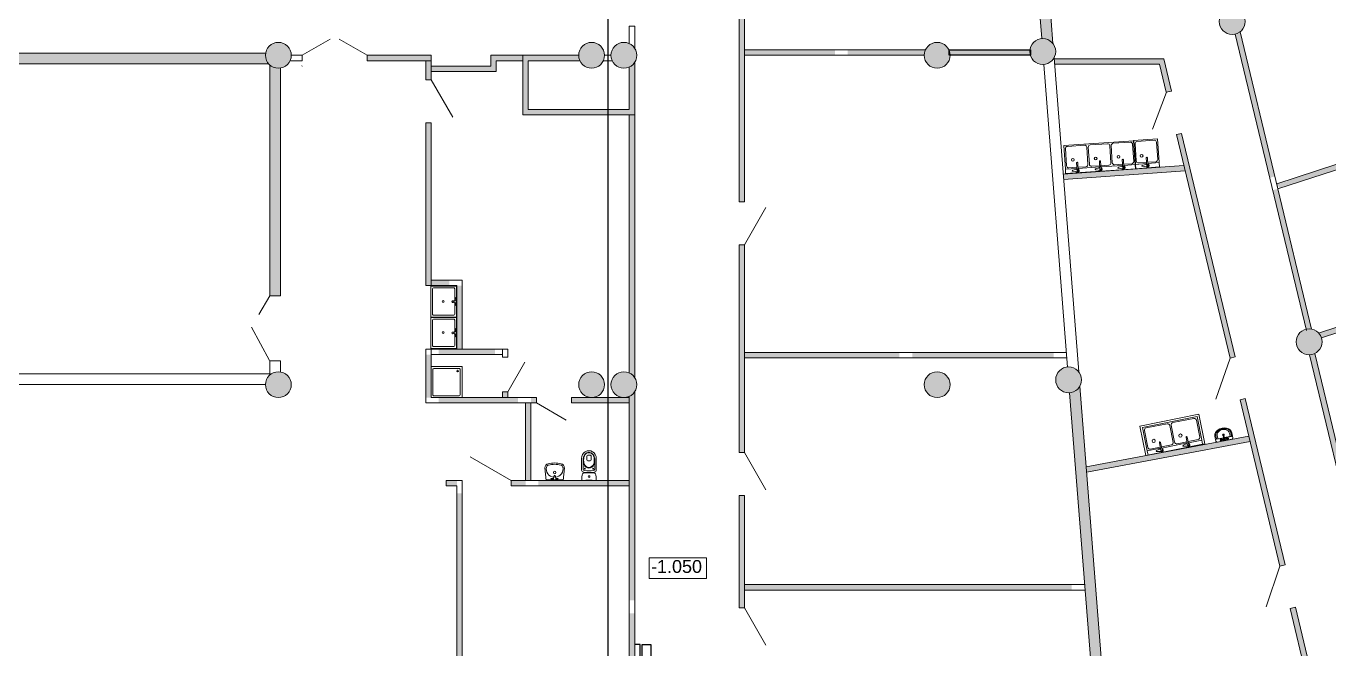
# Model space of a CAD drawing. Header units: millimetres. Extents: x 72919 to 485785, y -53256 to 338519.
# Drawn here: x 315426 to 345684, y 62236 to 76705 of the extents above; entities that cross this region are included whole.
import ezdxf
from ezdxf.enums import TextEntityAlignment as Align

# ---------------------------------------------------------------- set-up
doc = ezdxf.new("R2010")
doc.units = ezdxf.units.MM
doc.linetypes.add('CONTI', pattern=[0])
doc.layers.add('1', color=7, linetype='Continuous')
for name, color, linetype, lineweight in [('door', 177, 'Continuous', 9), ('equipments', 137, 'CONTI', 20), ('h', 7, 'Continuous', 9), ('wall', 5, 'Continuous', 40)]:
    doc.layers.add(name, color=color, linetype=linetype, lineweight=lineweight)
doc.styles.add('STW_ARIAL', font='arial.ttf')

# ---------------------------------------------------------------- blocks, each defined once
blk = doc.blocks.new('апепа')
at = {"layer": 'equipments'}
for p, q in [((-369239, -1785073), (-369239, -1785673)), ((-368519, -1785073), (-369239, -1785073)), ((-369197, -1785136), (-369197, -1785609)), ((-368583, -1785115), (-369175, -1785115)), ((-368976, -1785104), (-368950, -1785079)), ((-368976, -1785104), (-368925, -1785104)), ((-368925, -1785104), (-368950, -1785079)), ((-368907, -1785073), (-368907, -1785088)), ((-368879, -1785073), (-368907, -1785073)), ((-368907, -1785088), (-368897, -1785165)), ((-368879, -1785073), (-368851, -1785073)), ((-368851, -1785088), (-368860, -1785165)), ((-368851, -1785073), (-368851, -1785088)), ((-368835, -1785104), (-368810, -1785079)), ((-368785, -1785104), (-368835, -1785104)), ((-368785, -1785104), (-368810, -1785079)), ((-368561, -1785609), (-368561, -1785136)), ((-368519, -1785673), (-368519, -1785073)), ((-369239, -1785673), (-368519, -1785673)), ((-369175, -1785630), (-368583, -1785630))]:
    blk.add_line(p, q, dxfattribs=at)
for centre, radius in [((-368878, -1785165), 18.6), ((-368884, -1785383), 21.2)]:
    blk.add_circle(centre, radius, dxfattribs=at)
for centre, start, end in [((-369175, -1785136), 90.0001, 180.0001), ((-368583, -1785136), 0.0001, 90.0001), ((-369175, -1785609), 180.0001, 270.0001), ((-368583, -1785609), 270.0001, 0.0001)]:
    blk.add_arc(centre, 21.2, start, end, dxfattribs=at)
blk = doc.blocks.new('цукенгш')
at = {"layer": 'equipments'}
for p, q in [((-371910, -1780247), (-371910, -1780840)), ((-371295, -1780226), (-371888, -1780226)), ((-371274, -1780840), (-371274, -1780247)), ((-371888, -1780861), (-371295, -1780861))]:
    blk.add_line(p, q, dxfattribs=at)
blk.add_lwpolyline([(-371952, -1780184), (-371952, -1780904), (-371232, -1780904), (-371232, -1780184)], close=True, dxfattribs=at)
blk.add_circle((-371334, -1780802), 21.2, dxfattribs=at)
for centre, start, end in [((-371888, -1780247), 90.0001, 180.0001), ((-371295, -1780247), 0.0001, 90.0001), ((-371888, -1780840), 180.0001, 270.0001), ((-371295, -1780840), 270.0001, 0.0001)]:
    blk.add_arc(centre, 21.2, start, end, dxfattribs=at)
blk = doc.blocks.new('Ванна моечная одинарная ВМЦн-500.1')
for p, q in [((0, 555), (0, 655)), ((0, 655), (555, 655)), ((282, 633), (392, 612)), ((555, 655), (555, 555)), ((0, 0), (0, 555)), ((0, 555), (264, 555)), ((264, 555), (0, 555)), ((27, 477), (27, 77)), ((264, 527), (77, 527)), ((264, 423), (264, 604)), ((293, 604), (293, 423)), ((392, 590), (293, 570)), ((293, 555), (555, 555)), ((555, 555), (293, 555)), ((477, 527), (293, 527)), ((527, 77), (527, 477)), ((555, 555), (555, 0)), ((555, 0), (0, 0)), ((77, 27), (477, 27))]:
    blk.add_line(p, q)
blk.add_circle((394, 367), 32.2)
for centre, radius, start, end in [((279, 603), 39.6, 36.9909, 246.4082), ((280, 604), 29.6, 85.3094, 236.7677), ((278, 604), 14.9, 0, 180), ((392, 601), 10.9, 270, 90), ((77, 477), 50, 90, 180), ((278, 423), 14.9, 180, 0), ((290, 590), 25.9, 278.1175, 319.312), ((477, 477), 50, 0, 90), ((77, 77), 50, 180, 270), ((477, 77), 50, 270, 0)]:
    blk.add_arc(centre, radius, start, end)
blk = doc.blocks.new('Ванна моечная тройная ВМЦн-500.3')
for p, q in [((0, 555), (0, 655)), ((0, 655), (1630, 655)), ((269, 424), (269, 605)), ((287, 635), (397, 613)), ((298, 605), (298, 424)), ((800, 424), (800, 605)), ((819, 635), (928, 613)), ((830, 605), (830, 424)), ((1332, 424), (1332, 605)), ((1350, 635), (1460, 613)), ((1361, 605), (1361, 424)), ((1630, 655), (1630, 555)), ((0, 0), (0, 555)), ((0, 555), (269, 555)), ((269, 555), (0, 555)), ((32, 477), (32, 77)), ((269, 527), (82, 527)), ((397, 591), (298, 571)), ((298, 555), (800, 555)), ((298, 555), (800, 555)), ((482, 527), (298, 527)), ((532, 77), (532, 477)), ((565, 477), (565, 77)), ((800, 527), (615, 527)), ((928, 591), (830, 571)), ((830, 555), (1332, 555)), ((830, 555), (1332, 555)), ((1015, 527), (830, 527)), ((1065, 77), (1065, 477)), ((1098, 77), (1098, 477)), ((1148, 527), (1332, 527)), ((1460, 591), (1361, 571)), ((1361, 555), (1630, 555)), ((1630, 555), (1361, 555)), ((1361, 527), (1548, 527)), ((1598, 477), (1598, 77)), ((1630, 555), (1630, 0)), ((1630, 0), (0, 0)), ((82, 27), (482, 27)), ((615, 27), (1015, 27)), ((1548, 27), (1148, 27))]:
    blk.add_line(p, q)
for centre in [(378, 350), (911, 350), (1443, 350)]:
    blk.add_circle(centre, 32.2)
for centre, radius, start, end in [((284, 604), 39.6, 36.9909, 246.4082), ((285, 605), 29.6, 85.3094, 236.7677), ((283, 605), 14.9, 0, 180), ((397, 602), 10.9, 270, 90), ((816, 604), 39.6, 36.9909, 246.4082), ((816, 605), 29.6, 85.3094, 236.7677), ((815, 605), 14.9, 0, 180), ((928, 602), 10.9, 270, 90), ((1348, 604), 39.6, 36.9909, 246.4082), ((1348, 605), 29.6, 85.3094, 236.7677), ((1347, 605), 14.9, 0, 180), ((1460, 602), 10.9, 270, 90), ((82, 477), 50, 90, 180), ((283, 424), 14.9, 180, 0), ((295, 591), 25.9, 278.1175, 319.312), ((482, 477), 50, 0, 90), ((615, 477), 50, 90, 180), ((815, 424), 14.9, 180, 0), ((826, 591), 25.9, 278.1175, 319.312), ((1015, 477), 50, 0, 90), ((1148, 477), 50, 90, 180), ((1347, 424), 14.9, 180, 0), ((1358, 591), 25.9, 278.1175, 319.312), ((1548, 477), 50, 0, 90), ((82, 77), 50, 180, 270), ((482, 77), 50, 270, 0), ((615, 77), 50, 180, 270), ((1015, 77), 50, 270, 0), ((1148, 77), 50, 180, 270), ((1548, 77), 50, 270, 0)]:
    blk.add_arc(centre, radius, start, end)
blk = doc.blocks.new('meb-sink400')
at = {"color": 0}
for p, q in [((-170, 0), (170, 0)), ((-200, -30), (-200, -150)), ((-180, -77), (-180, -150)), ((-170, -67), (-10, -67)), ((-144, -83), (-144, -150)), ((-134, -73), (-10, -73)), ((-82, -33), (-88, -33)), ((-82, -38), (-88, -38)), ((-75, -26), (-75, -20)), ((-75, -45), (-75, -50)), ((-70, -26), (-70, -20)), ((-70, -45), (-70, -50)), ((-63, -33), (-58, -33)), ((-63, -38), (-58, -38)), ((-10, -53), (-10, -125)), ((10, -125), (10, -53)), ((10, -67), (170, -67)), ((10, -73), (134, -73)), ((63, -33), (58, -33)), ((63, -38), (58, -38)), ((70, -26), (70, -20)), ((70, -45), (70, -50)), ((75, -26), (75, -20)), ((75, -45), (75, -50)), ((82, -33), (88, -33)), ((82, -38), (88, -38)), ((144, -83), (144, -150)), ((180, -77), (180, -150)), ((200, -30), (200, -150))]:
    blk.add_line(p, q, dxfattribs=at)
for centre, radius in [((-72, -35), 27.5), ((-92, -35), 5.59), ((-72, -35), 10), ((-72, -15), 5.59), ((-72, -55), 5.59), ((-52, -35), 5.59), ((0, -35), 10), ((72, -35), 27.5), ((52, -35), 5.59), ((72, -35), 10), ((72, -15), 5.59), ((72, -55), 5.59), ((92, -35), 5.59)]:
    blk.add_circle(centre, radius, dxfattribs=at)
for centre, radius, start, end in [((-170, -30), 30, 90, 180), ((-170, -77), 10, 90, 180), ((-134, -83), 10, 90, 180), ((-72, -35), 20, 105.2407, 164.2093), ((-72, -35), 20, 196.2342, 253.9047), ((-72, -35), 20, 16.4412, 74.0789), ((-72, -35), 20, 286.12, 344.0884), ((0, -35), 30, 289.6514, 250.3603), ((0, -35), 20, 300.3431, 239.7554), ((0, -139), 18.9, 122.0133, 57.9867), ((0, -125), 10, 180, 0), ((72, -35), 20, 106.12, 164.0884), ((72, -35), 20, 196.4413, 254.0789), ((72, -35), 20, 16.2342, 73.9047), ((72, -35), 20, 285.2407, 344.2093), ((134, -83), 10, 0, 90), ((170, -30), 30, 0, 90), ((170, -77), 10, 0, 90)]:
    blk.add_arc(centre, radius, start, end, dxfattribs=at)
for major_axis, ratio in [((-200, 0), 0.75), ((-144, 0), 0.803012)]:
    blk.add_ellipse((0, -150), major_axis=major_axis, ratio=ratio, start_param=0, end_param=3.141593, dxfattribs=at)
blk.add_open_spline([(-180, -150), (-180, -168), (-175, -187), (-153, -221), (-136, -237), (-95, -262), (-70, -271), (-17, -281), (11, -281), (64, -273), (90, -264), (132, -240), (149, -225), (173, -191), (179, -173), (180, -153), (180, -151), (180, -150)], degree=3, knots=[0, 0, 0, 0, 0.443801, 0.443801, 0.887603, 0.887603, 1.331404, 1.331404, 1.775206, 1.775206, 2.219007, 2.219007, 2.662809, 2.662809, 3.10661, 3.10661, 3.141593, 3.141593, 3.141593, 3.141593], dxfattribs=at)
blk = doc.blocks.new('Ванна моечная двойная ВМЦн-600.2')
for p, q in [((333, 633), (442, 612)), ((965, 633), (1074, 612)), ((314, 423), (314, 604)), ((344, 604), (344, 423)), ((442, 590), (344, 570)), ((946, 423), (946, 604)), ((976, 604), (976, 423)), ((1074, 590), (976, 570))]:
    blk.add_line(p, q)
blk.add_lwpolyline([(-55, -45), (1345, -45), (1345, 655), (-55, 655)], close=True)
for points in [[(976, 555), (1290, 555), (1290, 655), (0, 655), (0, 555), (314, 555)], [(314, 555), (0, 555), (0, 0), (1290, 0), (1290, 555), (976, 555)], [(946, 555), (344, 555)], [(344, 555), (946, 555)]]:
    blk.add_lwpolyline(points)
for points in [[(314, 527), (78, 527, 0.414214), (28, 477), (28, 77, 0.414214), (78, 27), (578, 27, 0.414214), (628, 77), (628, 477, 0.414214), (578, 527), (344, 527)], [(976, 527), (1212, 527, -0.414214), (1262, 477), (1262, 77, -0.414214), (1212, 27), (712, 27, -0.414214), (662, 77), (662, 477, -0.414214), (712, 527), (946, 527)]]:
    blk.add_lwpolyline(points, format="xyb")
for centre in [(464, 356), (1097, 356)]:
    blk.add_circle(centre, 36.6)
for centre, radius, start, end in [((330, 603), 39.6, 36.9909, 246.4082), ((331, 604), 29.6, 85.3094, 236.7677), ((329, 604), 14.9, 0, 180), ((442, 601), 10.9, 270, 90), ((962, 603), 39.6, 36.9909, 246.4082), ((962, 604), 29.6, 85.3094, 236.7677), ((961, 604), 14.9, 0, 180), ((1074, 601), 10.9, 270, 90), ((329, 423), 14.9, 180, 0), ((340, 590), 25.9, 278.1175, 319.312), ((961, 423), 14.9, 180, 0), ((972, 590), 25.9, 278.1175, 319.312)]:
    blk.add_arc(centre, radius, start, end)
blk = doc.blocks.new('пренпее')
at = {"layer": 'equipments'}
for p, q in [((-370214, -1782523), (-370482, -1782523)), ((-370214, -1782561), (-370462, -1782561)), ((-370229, -1782571), (-370278, -1782571)), ((-370269, -1782724), (-370269, -1782664)), ((-370249, -1782644), (-370160, -1782644)), ((-370249, -1782744), (-370161, -1782744)), ((-370141, -1782724), (-370140, -1782664)), ((-370214, -1782864), (-370483, -1782864)), ((-370214, -1782827), (-370463, -1782826)), ((-370229, -1782817), (-370278, -1782817))]:
    blk.add_line(p, q, dxfattribs=at)
for centre, radius in [((-370635, -1782690), 20), ((-370454, -1782790), 10), ((-370453, -1782597), 10)]:
    blk.add_circle(centre, radius, dxfattribs=at)
for centre, radius, start, end in [((-373897, -1782689), 3177, 357.2325, 2.6453), ((-370703, -1782543), 20, 89.9389, 179.9389), ((-370721, -1783066), 543, 74.2418, 88.1438), ((-370577, -1782566), 23.8, 8.4054, 81.4725), ((-371863, -1782691), 1316, 354.2712, 5.6067), ((-370541, -1782564), 12.3, 173.1661, 332.2117), ((-369976, -1782694), 568, 167.4216, 192.454), ((-370482, -1782571), 47.9, 89.9389, 179.1236), ((-370097, -1782694), 408, 165.0277, 194.8502), ((-370462, -1782591), 30, 89.9389, 179.9389), ((-370249, -1782664), 20, 89.9389, 179.9389), ((-370249, -1782724), 20, 179.9389, 269.9389), ((-370161, -1782724), 20, 269.9389, 359.9389), ((-370160, -1782664), 20, 359.9389, 89.9389), ((-370704, -1782843), 20, 179.9389, 269.9389), ((-370720, -1782320), 543, 271.7341, 285.6361), ((-370577, -1782819), 23.8, 278.4054, 351.4725), ((-370542, -1782821), 12.2, 24.5514, 187.3037), ((-370483, -1782816), 47.9, 179.9389, 269.9389), ((-370463, -1782796), 30, 179.9389, 269.9389)]:
    blk.add_arc(centre, radius, start, end, dxfattribs=at)
for centre, major_axis, ratio, start_param, end_param in [((-370282, -1782694), (158, 0), 0.838996, 1.570796, 4.712389), ((-370278, -1782694), (146, 0), 0.838114, 1.570796, 4.712389), ((-370229, -1782694), (146, 0), 0.838114, 4.712389, 7.853982), ((-370214, -1782694), (180, 0), 0.945693, 4.712389, 7.853982), ((-370214, -1782694), (143, 0), 0.925942, -1.570796, 1.570796)]:
    blk.add_ellipse(centre, major_axis=major_axis, ratio=ratio, start_param=start_param, end_param=end_param, dxfattribs=at)
blk = doc.blocks.new('ваааа')
at = {"layer": 'equipments'}
for p, q in [((-369642, -1782120), (-369672, -1782444)), ((-369201, -1782120), (-369642, -1782120)), ((-369621, -1782139), (-369642, -1782120)), ((-369450, -1782139), (-369621, -1782139)), ((-369518, -1782170), (-369493, -1782145)), ((-369518, -1782170), (-369468, -1782170)), ((-369468, -1782170), (-369493, -1782145)), ((-369450, -1782139), (-369450, -1782154)), ((-369421, -1782139), (-369450, -1782139)), ((-369450, -1782154), (-369439, -1782231)), ((-369421, -1782139), (-369393, -1782139)), ((-369393, -1782154), (-369402, -1782231)), ((-369393, -1782139), (-369221, -1782139)), ((-369393, -1782139), (-369393, -1782154)), ((-369378, -1782170), (-369353, -1782145)), ((-369328, -1782170), (-369378, -1782170)), ((-369328, -1782170), (-369353, -1782145)), ((-369221, -1782139), (-369201, -1782120)), ((-369201, -1782120), (-369171, -1782444))]:
    blk.add_line(p, q, dxfattribs=at)
blk.add_circle((-369421, -1782231), 18.6, dxfattribs=at)
for centre, radius, start, end in [((-369572, -1782453), 100, 174.8668, 259.4494), ((-369425, -1782416), 213, 94.8865, 193.5636), ((-369568, -1782454), 65, 190.4709, 259.3154), ((-369418, -1781846), 691, 256.4574, 269.7643), ((-369421, -1782326), 33.3, 89.9999, 269.9999), ((-369421, -1782326), 33.3, 269.9999, 89.9999), ((-369424, -1781846), 691, 270.2355, 283.5424), ((-369418, -1782416), 213, 346.4205, 84.8429), ((-369274, -1782454), 65, 280.6844, 349.5289), ((-369271, -1782453), 100, 280.5504, 5.133), ((-369421, -1781831), 740, 256.7936, 269.992), ((-369421, -1781831), 740, 270.0079, 283.2062)]:
    blk.add_arc(centre, radius, start, end, dxfattribs=at)

msp = doc.modelspace()

# ---------------------------------------------------------------- hatches: boundary and pattern name
at = {"ltscale": 500, "true_color": 0x000000}
h = msp.add_hatch(color=18, dxfattribs=at)
h.dxf.hatch_style = 1
h.paths.add_polyline_path([(339025.06141, 76277.60008), (338752.72583, 79736.31377), (338752.6763, 79736.30987), (338722.87424, 80115.13943), (338440.82319, 83701.08647), (338690.05253, 83720.70115), (338972.27092, 80134.75917), (339002.07298, 79755.9296), (339002.08523, 79755.93057), (339274.29076, 76297.21476)])
h = msp.add_hatch(color=18, dxfattribs=at)
h.dxf.hatch_style = 1
h.paths.add_polyline_path([(331983.70394, 72625.04882), (332108.53778, 72625.04882), (332108.53778, 78820.3518), (331983.70394, 78820.3518)])
h.paths.add_polyline_path([(331983.62483, 71625.04882), (332108.63181, 71625.04882), (332108.63181, 66799.99959), (331983.62483, 66799.99959)])
h = msp.add_hatch(color=18, dxfattribs=at)
h.dxf.hatch_style = 1
edge = h.paths.add_edge_path()
edge.add_arc((343437.94767, 76809.4174), 300, 0, 360)
h = msp.add_hatch(color=18, dxfattribs=at)
h.dxf.hatch_style = 1
h.paths.add_polyline_path([(343604.06292, 76652.95475), (343482.51613, 76623.77638), (344316.23902, 73182.46494), (344435.79115, 73215.43875)])
h = msp.add_hatch(color=18, dxfattribs=at)
h.dxf.hatch_style = 1
edge = h.paths.add_edge_path()
edge.add_arc((321285.43379, 76024.99944), 300, 0, 360)
h = msp.add_hatch(color=18, dxfattribs=at)
h.dxf.hatch_style = 1
edge = h.paths.add_edge_path()
edge.add_arc((328560.43379, 76024.99944), 300, 0, 360)
h = msp.add_hatch(color=18, dxfattribs=at)
h.dxf.hatch_style = 1
edge = h.paths.add_edge_path()
edge.add_arc((329310.43379, 76024.99944), 300, 0, 360)
h = msp.add_hatch(color=18, dxfattribs=at)
h.dxf.hatch_style = 1
edge = h.paths.add_edge_path()
edge.add_arc((336585.43379, 76024.99944), 300, 0, 360)
h = msp.add_hatch(color=18, dxfattribs=at)
h.dxf.hatch_style = 1
edge = h.paths.add_edge_path()
edge.add_arc((339037.88751, 76112.51634), 300, 0, 360)
h = msp.add_hatch(color=18, dxfattribs=at)
h.dxf.hatch_style = 1
edge = h.paths.add_edge_path()
edge.add_arc((313635.43379, 76024.99944), 300, 318.189685104, 369.594068227)
edge.add_line((313931.23777, 76074.99944), (317616.60819, 76074.99944))
edge.add_line((317616.60819, 76074.99944), (317616.60819, 75824.99944))
edge.add_line((317616.60819, 75824.99944), (313859.04058, 75824.99944))
h = msp.add_hatch(color=18, dxfattribs=at)
h.dxf.hatch_style = 1
h.paths.add_polyline_path([(317615.60819, 76074.93111), (317615.60819, 75824.99944), (317995.60819, 75824.99944), (317995.63335, 76074.9311)])
h = msp.add_hatch(color=18, dxfattribs=at)
h.dxf.hatch_style = 1
edge = h.paths.add_edge_path()
edge.add_arc((321285.43379, 76024.99944), 300, 170.405931773, 221.724499292)
edge.add_line((321061.52769, 75825.33458), (321061.19255, 75824.99944))
edge.add_line((321061.19255, 75824.99944), (317996.60819, 75824.99944))
edge.add_line((317996.60819, 75824.99944), (317996.60819, 76074.99944))
edge.add_line((317996.60819, 76074.99944), (320989.6298, 76074.99944))
h = msp.add_hatch(color=18, dxfattribs=at)
h.dxf.hatch_style = 1
h.paths.add_polyline_path([(323345.43379, 75899.99944), (324179.95859, 75899.99944, -0.0567866068), (324216.3569, 76024.99944), (323345.43379, 76024.99944)])
h.paths.add_polyline_path([(324216.3569, 76024.99944, 0.0567866068), (324179.95859, 75899.99944), (324836.19255, 75899.99944), (324836.19255, 76024.99944)])
h.paths.add_polyline_path([(324711.19255, 75455.35716), (324836.19255, 75455.35716), (324836.19255, 75774.99944), (324836.19255, 75899.99944), (324711.19255, 75899.99944)])
h.paths.add_polyline_path([(324836.19255, 75774.99944), (324836.19255, 75649.99944), (326341.19208, 75649.99944), (326341.19208, 75899.99944), (326772.58079, 75899.99944, 0.0567860209), (326736.18285, 76024.99944), (326216.19208, 76024.99944), (326216.19208, 75774.99944)])
h.paths.add_polyline_path([(326736.18285, 76024.99944, -0.0567860209), (326772.58079, 75899.99944), (326965.43379, 75899.99944), (326965.43379, 76024.99944)])
h = msp.add_hatch(color=18, dxfattribs=at)
h.dxf.hatch_style = 1
h.paths.add_polyline_path([(326970.43379, 74649.99944), (329560.43379, 74649.99944), (329435.43379, 74769.99944), (327090.43379, 74769.99944), (327090.43379, 75899.99944), (328287.71598, 75899.99944), (328260.43379, 76024.99944), (326970.43379, 76019.99944)])
h = msp.add_hatch(color=18, dxfattribs=at)
h.dxf.hatch_style = 1
h.paths.add_polyline_path([(336312.71598, 76149.99944), (334510.73247, 76149.99944), (334510.73011, 76024.99944), (336285.43379, 76024.99944, -0.1078592265)])
h.paths.add_polyline_path([(334210.73247, 76149.99944), (332109.13072, 76149.99944), (332109.1507, 76024.99944), (334210.73011, 76024.99944)])
h = msp.add_hatch(color=18, dxfattribs=at)
h.dxf.hatch_style = 1
h.paths.add_polyline_path([(336860.38833, 76149.99944), (338750.93666, 76149.99944), (338750.93666, 76024.99944), (336860.38833, 76024.99944)])
h = msp.add_hatch(color=18, dxfattribs=at)
h.dxf.hatch_style = 1
edge = h.paths.add_edge_path()
edge.add_line((321085.43379, 70435.87839), (321335.43379, 70435.87839))
edge.add_line((321335.43379, 70435.87839), (321335.43379, 75730.3361))
edge.add_arc((321285.43379, 76026.14009), 300, 232.830957271, 279.594068227, ccw=False)
edge.add_line((321104.18319, 75787.08314), (321085.43379, 75768.33374))
edge.add_line((321085.43379, 75768.33374), (321085.43379, 70435.87839))
h = msp.add_hatch(color=18, dxfattribs=at)
h.dxf.hatch_style = 1
edge = h.paths.add_edge_path()
edge.add_line((329560.43379, 74649.99944), (329440.43379, 74769.99944))
edge.add_line((329440.43379, 74769.99944), (329440.43379, 75754.62933))
edge.add_arc((329308.08234, 76027.69866), 303.45307, 295.858574067, 326.263404792)
edge.add_line((329560.43379, 75859.1682), (329560.43379, 74649.99944))
h = msp.add_hatch(color=18, dxfattribs=at)
h.dxf.hatch_style = 1
h.paths.add_polyline_path([(342025.94513, 75194.43051), (341904.39889, 75165.24984), (341747.37955, 75819.28244), (339311.90466, 75819.28244), (339302.067, 75944.28244), (341845.93251, 75944.28507), (341846.47753, 75941.96683)])
h = msp.add_hatch(color=18, dxfattribs=at)
h.dxf.hatch_style = 1
h.paths.add_polyline_path([(325556.18635, 69200.19101), (325431.18769, 69200.19101), (325431.18769, 70674.85717), (325556.18635, 70674.85717)])
h.paths.add_polyline_path([(325256.19143, 70674.92764), (324836.19255, 70674.92764), (324836.19255, 70799.86058), (325256.19143, 70799.86058)])
h.paths.add_polyline_path([(324836.19255, 70674.92764), (324711.19255, 70674.92764), (324711.19255, 74455.35716), (324836.19255, 74455.35716)])
h = msp.add_hatch(color=18, dxfattribs=at)
h.dxf.hatch_style = 1
h.paths.add_polyline_path([(329560.43379, 74644.99944), (329435.43379, 74644.99944), (329435.43379, 68647.71725, -0.1397327691), (329560.43379, 68540.83068)])
h = msp.add_hatch(color=18, dxfattribs=at)
h.dxf.hatch_style = 1
h.paths.add_polyline_path([(348802.5195, 74318.85614), (348767.80208, 74439.00855), (346964.70018, 73853.83347), (347003.35473, 73734.96032)])
edge = h.paths.add_edge_path()
edge.add_line((346679.40637, 73761.05716), (344470.7793, 73042.82121))
edge.add_arc((344250.03132, 72839.67022), 300, 18, 42.622888715, ccw=False)
edge.add_line((344535.34827, 72932.37532), (346718.06092, 73642.18401))
edge.add_line((346718.06092, 73642.18401), (346679.40637, 73761.05716))
h = msp.add_hatch(color=18, dxfattribs=at)
h.dxf.hatch_style = 1
h.paths.add_polyline_path([(342261.72494, 74212.33689), (342140.1787, 74183.15622), (342304.22577, 73499.85102), (342425.77256, 73529.02939)])
h.paths.add_polyline_path([(342312.53263, 73465.25045), (339512.74443, 73267.35895), (339522.55208, 73142.74031), (342342.11535, 73342.02953)])
h.paths.add_polyline_path([(342425.77256, 73529.02939), (342304.22577, 73499.85102), (343386.24503, 68992.91644), (343507.79127, 69022.09711)])
h = msp.add_hatch(color=18, dxfattribs=at)
h.dxf.hatch_style = 1
h.paths.add_polyline_path([(344499.77244, 72922.0561), (344378.22565, 72892.87773), (345153.77109, 69662.49849, -0.1078592265), (345281.68623, 69665.15077)])
h = msp.add_hatch(color=18, dxfattribs=at)
h.dxf.hatch_style = 1
h.paths.add_polyline_path([(348499.19078, 70435.85013), (348460.56366, 70554.7322), (347938.47356, 70384.95076), (347977.12811, 70266.07761)])
h.paths.add_polyline_path([(347653.17976, 70292.17445), (345444.55269, 69573.9385, -0.1078529159), (345509.12165, 69463.49261), (347691.8343, 70173.3013)])
h = msp.add_hatch(color=18, dxfattribs=at)
h.dxf.hatch_style = 1
edge = h.paths.add_edge_path()
edge.add_arc((345223.8047, 69370.78751), 300, 0, 360)
h = msp.add_hatch(color=18, dxfattribs=at)
h.dxf.hatch_style = 1
h.paths.add_polyline_path([(326315.85377, 69200.19101), (325011.19255, 69200.19101), (325011.19492, 69075.19101), (326315.85613, 69075.19101)])
h.paths.add_polyline_path([(324836.19255, 69075.25935), (324711.19255, 69075.25935), (324711.19255, 68374.99944), (324831.19203, 68374.99944), (324831.19131, 68794.19348), (324836.19255, 68794.19349)])
h.paths.add_polyline_path([(326850.53851, 68075.19101), (325551.19502, 68075.19101), (325551.19502, 68074.19225), (325011.19292, 68074.19132), (325011.19527, 67950.19101), (326850.54088, 67950.19101)])
h.paths.add_polyline_path([(324831.19203, 68374.99944), (324711.19255, 68374.99944), (324711.19255, 68075.12245), (324831.19255, 68075.12245)])
h.paths.add_polyline_path([(326615.85377, 68205.19101), (326490.85377, 68205.19101), (326490.85377, 68075.19101), (326615.85377, 68075.19101)])
h.paths.add_polyline_path([(327280.53816, 68075.19101), (327150.53851, 68075.19101), (327150.54088, 67950.19101), (327280.53816, 67950.19101)])
h = msp.add_hatch(color=18, dxfattribs=at)
h.dxf.hatch_style = 1
h.paths.add_polyline_path([(335705.15829, 69124.71485), (332108.62845, 69124.71485), (332108.62863, 68999.71485), (335705.15593, 68999.71485)])
h.paths.add_polyline_path([(336585.43379, 69124.71485), (336005.15829, 69124.71485), (336005.15593, 68999.71485), (336585.43379, 68999.71485)])
h.paths.add_polyline_path([(339288.23913, 69124.71485), (336810.43379, 69124.71485), (336810.43379, 68999.71485), (339288.23676, 68999.71485)])
h.paths.add_polyline_path([(336810.43379, 69124.71485), (336585.43379, 69124.71485), (336585.43379, 68999.71485), (336810.43379, 68999.71485)])
h = msp.add_hatch(color=18, dxfattribs=at)
h.dxf.hatch_style = 1
h.paths.add_polyline_path([(346477.30054, 64406.62103), (346360.61615, 64378.60759), (345234.08115, 69070.96357), (345355.62739, 69100.14424), (345909.7236, 66788.12941), (348866.07513, 67521.65234), (348843.89687, 67614.03917), (348965.41168, 67643.2123), (349039.90899, 67332.90869), (348918.42865, 67303.74627), (348895.29335, 67400.11173), (345939.81292, 66666.83636)])
h = msp.add_hatch(color=18, dxfattribs=at)
h.dxf.hatch_style = 1
edge = h.paths.add_edge_path()
edge.add_arc((339638.0996, 68486.09874), 300, 0, 360)
h = msp.add_hatch(color=18, dxfattribs=at)
h.dxf.hatch_style = 1
edge = h.paths.add_edge_path()
edge.add_arc((321285.43379, 68374.99944), 300, 0, 360)
h = msp.add_hatch(color=18, dxfattribs=at)
h.dxf.hatch_style = 1
edge = h.paths.add_edge_path()
edge.add_arc((328560.43379, 68374.99944), 300, 0, 360)
h = msp.add_hatch(color=18, dxfattribs=at)
h.dxf.hatch_style = 1
edge = h.paths.add_edge_path()
edge.add_arc((329310.43379, 68374.99944), 300, 0, 360)
h = msp.add_hatch(color=18, dxfattribs=at)
h.dxf.hatch_style = 1
edge = h.paths.add_edge_path()
edge.add_arc((336585.43379, 68374.99944), 300, 0, 360)
h = msp.add_hatch(color=18, dxfattribs=at)
h.dxf.hatch_style = 1
h.paths.add_polyline_path([(329435.43379, 63364.90185), (329560.43379, 63364.90185), (329560.43379, 68209.1682), (329435.43379, 68209.1682)])
h = msp.add_hatch(color=18, dxfattribs=at)
h.dxf.hatch_style = 1
edge = h.paths.add_edge_path()
edge.add_line((340214.93348, 61158.76885), (339651.25353, 68321.03641))
edge.add_line((339651.25353, 68321.03641), (339900.48287, 68340.65109))
edge.add_line((339900.48287, 68340.65109), (340474.70846, 61044.38782))
edge.add_arc((340238.31168, 60859.68113), 300, 38.001998808, 94.469438255)
h = msp.add_hatch(color=18, dxfattribs=at)
h.dxf.hatch_style = 1
h.paths.add_polyline_path([(325430.50212, 66149.99944), (325180.43379, 66149.99944), (325180.43379, 66024.99944), (325430.50212, 66024.99944)])
h.paths.add_polyline_path([(327025.54088, 66149.99945), (326690.43379, 66149.99945), (326690.43379, 66024.99943), (327025.54324, 66024.99943)])
h.paths.add_polyline_path([(328560.43379, 66149.99945), (327900.23977, 66149.99945), (327900.23977, 66149.99944), (327503.74213, 66149.99877), (327325.54088, 66149.99892), (327325.54324, 66024.99944), (328560.43143, 66024.99944)])
h.paths.add_polyline_path([(328935.43379, 66149.99945), (328560.43379, 66149.99945), (328560.43379, 66024.99944), (328935.43379, 66024.99945)])
h.paths.add_polyline_path([(329310.43379, 66149.99945), (328935.43379, 66149.99945), (328935.43379, 66024.99945), (329310.43379, 66024.99945)])
h.paths.add_polyline_path([(329435.43379, 66149.99945), (329310.43379, 66149.99945), (329310.43379, 66024.99945), (329435.43379, 66024.99945)])
h.paths.add_polyline_path([(327150.53816, 67950.19101), (327025.53816, 67950.19101), (327025.53816, 66149.99945), (327025.54088, 66149.99945), (327150.53816, 66149.99945)])
h.paths.add_polyline_path([(328560.43379, 68074.99944, -0.0089348914), (328549.71448, 68075.19101), (328090.53816, 68075.19101), (328090.53816, 67950.19101), (328560.43379, 67950.19101)])
h.paths.add_polyline_path([(328935.43379, 68075.19101), (328571.15309, 68075.19101, -0.0089348914), (328560.43379, 68074.99944), (328560.43379, 67950.19101), (328935.43379, 67950.19101)])
h.paths.add_polyline_path([(329310.43379, 68074.99944, -0.0089348914), (329299.71448, 68075.19101), (328935.43379, 68075.19101), (328935.43379, 67950.19101), (329310.43379, 67950.19101)])
h.paths.add_polyline_path([(329435.43379, 68075.19101), (329321.15309, 68075.19101, -0.0089348914), (329310.43379, 68074.99944), (329310.43379, 67950.19101), (329435.43379, 67950.19101)])
h = msp.add_hatch(color=18, dxfattribs=at)
h.dxf.hatch_style = 1
h.paths.add_polyline_path([(344668.13384, 64188.92247), (344546.5876, 64159.7418), (343850.83402, 67057.76401), (340057.98599, 66339.37444), (340048.12048, 66464.72824), (343821.62063, 67179.44654), (343619.69039, 68020.54652), (343741.23663, 68049.72719)])
h = msp.add_hatch(color=18, dxfattribs=at)
h.dxf.hatch_style = 1
h.paths.add_polyline_path([(325430.49644, 60449.99708), (325555.43379, 60449.99708), (325555.43379, 65849.99944), (325430.49644, 65849.99944)])
h = msp.add_hatch(color=18, dxfattribs=at)
h.dxf.hatch_style = 1
h.paths.add_polyline_path([(339712.86893, 63724.20283), (340012.86893, 63724.20283), (340012.40211, 63730.1343), (336810.43379, 63730.12938), (336810.43379, 63605.19791), (339712.86668, 63605.20237)])
h.paths.add_polyline_path([(336810.43379, 63730.12938), (336585.43379, 63730.12903), (336585.43379, 63605.19757), (336810.43379, 63605.19791)])
h.paths.add_polyline_path([(336585.43379, 63730.12903), (336215.05789, 63730.12846), (336215.05553, 63605.197), (336585.43379, 63605.19757)])
h.paths.add_polyline_path([(336215.05789, 63730.12846), (332108.60415, 63730.12215), (332108.60433, 63605.19069), (336215.05553, 63605.197)])
h.paths.add_polyline_path([(332108.60115, 65799.99949), (331983.63326, 65799.99959), (331983.63703, 63195.06495), (332108.60492, 63195.06485)])
h = msp.add_hatch(color=18, dxfattribs=at)
h.dxf.hatch_style = 1
h.paths.add_polyline_path([(329560.43379, 62169.82612), (329435.43379, 62285.97908), (329435.43379, 60997.71725, -0.1397327691), (329560.43379, 60890.83068)])
h.paths.add_polyline_path([(329560.43379, 63064.90421), (329435.43379, 63064.90185), (329435.43379, 62285.97908), (329560.43379, 62169.82612)])
h = msp.add_hatch(color=18, dxfattribs=at)
h.dxf.hatch_style = 1
h.paths.add_polyline_path([(344903.91366, 63206.82885), (344782.36742, 63177.64818), (345177.07142, 61533.58768, 0.0007158833), (345299.82928, 61557.7216)])
at = {"layer": '1', "ltscale": 500, "true_color": 0x000000}
h = msp.add_hatch(color=18, dxfattribs=at)
h.dxf.hatch_style = 1
h.paths.add_polyline_path([(339625.27027, 68651.18661), (339051.04399, 75947.4586), (339300.27333, 75967.07328), (339874.49961, 68670.80129)], flags=0)
h = msp.add_hatch(color=18, dxfattribs=at)
h.dxf.hatch_style = 1
h.paths.add_polyline_path([(321085.43379, 68923.73775), (321085.43379, 68674.59766), (321335.43379, 68674.59766), (321335.43379, 68923.73775), (321085.43379, 68923.73775)], flags=0)
h = msp.add_hatch(color=18, dxfattribs=at)
h.dxf.hatch_style = 1
h.paths.add_polyline_path([(313935.37431, 68624.99944), (313935.43447, 68374.99944), (317298.34107, 68375.80868), (317298.28091, 68625.80867), (313935.37431, 68624.99944)], flags=0)
h = msp.add_hatch(color=18, dxfattribs=at)
h.dxf.hatch_style = 1
h.paths.add_polyline_path([(317678.40225, 68625.80867), (317678.34107, 68375.80868), (320985.43613, 68374.99944), (320985.49731, 68624.99944), (317678.40225, 68625.80867)], flags=0)

# ---------------------------------------------------------------- linework, layer by layer
at = {"color": 18, "ltscale": 500, "true_color": 0x000000}
for p, q in [((321833.66338, 75774.99944), (321835.43379, 75776.76985)), ((329685.43218, 62336.30019), (329560.43379, 62336.30055)), ((329685.43094, 59192.79321), (329685.43218, 62336.30019))]:
    msp.add_line(p, q, dxfattribs=at)
for points in [[(415650.43379, 180914.99944, 0.4142135624), (336810.43379, 259754.99944), (221610.43379, 259754.99944, 0.4142135624), (142770.43379, 180914.99944), (142770.43379, 104414.99944, 0.4142135624), (221610.43379, 25574.99944), (336810.43379, 25574.99944, 0.4142135624), (415650.43379, 104414.99944)], [(414950.43379, 180914.99944, 0.4142135624), (336810.43379, 259054.99944), (221610.43379, 259054.99944, 0.4142135624), (143470.43379, 180914.99944), (143470.43379, 104414.99944, 0.4142135624), (221610.43379, 26274.99944), (336810.43379, 26274.99944, 0.4142135624), (414950.43379, 104414.99944)]]:
    msp.add_lwpolyline(points, format="xyb", close=True, dxfattribs=at)
for points in [[(328935.43379, 98177.18863), (328935.43379, 24530.8122)], [(328935.43379, 98177.18863), (328935.43379, 24530.8122)], [(329735.43263, 62342.55564), (329935.43263, 62342.55507), (329935.42905, 61133.67844), (329735.42905, 61133.67901), (329735.43263, 62342.55564)]]:
    msp.add_lwpolyline(points, dxfattribs=at)
msp.add_lwpolyline([(336860.38833, 76149.99944), (338750.93666, 76149.99944), (338750.93666, 76024.99944), (336860.38833, 76024.99944)], close=True, dxfattribs=at)
at = {"layer": 'door', "linetype": 'ByBlock', "ltscale": 100}
for p, q in [((321835.43379, 76024.99944), (322484.95284, 76399.99944)), ((323345.43379, 76024.99944), (322695.91473, 76399.99944)), ((324836.19255, 75455.35716), (325336.19255, 74589.33176)), ((332108.62483, 71625.04863), (332608.62483, 72491.07404)), ((321085.43379, 70434.73775), (320835.43379, 70001.72504)), ((321083.36091, 68932.47383), (320659.11967, 69711.8967)), ((327013.27562, 68899.5857), (326616.27562, 68206.76538)), ((327280.53816, 67950.19101), (327968.35848, 67554.19101)), ((325737.80584, 66699.99943), (326690.43379, 66149.99943)), ((332108.62423, 66800.01272), (332608.62423, 65933.98731)), ((332108.59734, 63195.06485), (332603.62945, 62327.03954))]:
    msp.add_line(p, q, dxfattribs=at)
at = {"layer": 'door', "linetype": 'ByBlock'}
for p, q in [((341909.25915, 75166.41668), (341582.61988, 74307.35785)), ((343386.24503, 68992.91644), (343060.42453, 68036.91383)), ((344546.5876, 64159.7418), (344223.99304, 63213.20455))]:
    msp.add_line(p, q, dxfattribs=at)
at = {"layer": 'h', "ltscale": 0.007407}
msp.add_lwpolyline([(329894.19506, 64350.71399), (331227.15917, 64350.7117), (331227.15835, 63871.31201), (329894.19424, 63871.3143)], close=True, dxfattribs=at)
at = {"layer": 'wall', "color": 18, "lineweight": 18, "ltscale": 0.007407, "true_color": 0x000000}
for p, q in [((339014.27812, 76411.58589), (338752.72583, 79736.31377)), ((339002.08523, 79755.93057), (339274.29076, 76297.21476)), ((331984.63332, 73007.04768), (331983.70394, 78820.3518)), ((332109.69412, 72624.74068), (332108.70394, 78820.3518)), ((329435.43379, 76704.52816), (329435.43379, 76297.71725)), ((329560.43379, 76704.52816), (329435.43379, 76704.52816)), ((329560.43379, 76190.83068), (329560.43379, 76704.52816)), ((321835.43379, 76024.99944), (321585.43379, 76024.99944)), ((321835.43379, 75899.99944), (321835.43379, 76024.99944)), ((323345.43379, 75899.99944), (323345.43379, 76024.99944)), ((324836.19255, 76024.99944), (323345.43379, 76024.99944)), ((324836.19255, 75774.99944), (324836.19255, 76024.99944)), ((328260.43379, 76024.99944), (326965.43379, 76024.99944)), ((326965.43379, 76024.99944), (326965.43379, 74644.99944)), ((328860.43379, 76024.99944), (329010.43379, 76024.99944)), ((331983.70394, 76144.99944), (331984.13165, 76144.99944)), ((332109.13166, 76149.99944), (336310.47924, 76149.99944)), ((332109.15084, 76024.99944), (336285.43379, 76024.99944)), ((336860.38833, 76149.99944), (338739.65128, 76149.99944)), ((336885.43379, 76024.99944), (338750.93666, 76024.99944)), ((321835.43379, 75899.99944), (321558.15159, 75899.99944)), ((323345.43379, 75899.99944), (324836.19255, 75899.99944)), ((324711.19255, 75899.99944), (324711.19255, 75455.35716)), ((324836.19255, 75455.35716), (324836.19255, 75774.99944)), ((328287.71598, 75899.99944), (327090.43379, 75899.99944)), ((327090.43379, 75899.99944), (327090.43379, 74769.99944)), ((328833.15159, 75899.99944), (329037.71598, 75899.99944)), ((329435.43379, 75754.62933), (329435.43379, 74769.99944)), ((329560.43379, 75859.1682), (329560.43379, 74644.99944)), ((339302.067, 75944.28244), (341845.9216, 75944.28244)), ((339311.51116, 75819.28244), (341747.37955, 75819.28244)), ((341747.37955, 75819.28244), (341904.39889, 75165.24984)), ((341845.9216, 75944.28244), (342025.94513, 75194.43051)), ((324711.19255, 75455.35716), (324836.19255, 75455.35716)), ((341904.39889, 75165.24984), (342025.94513, 75194.43051)), ((327090.43379, 74769.99944), (329435.43379, 74769.99944)), ((324711.19255, 70674.85717), (324711.19255, 74455.35716)), ((324711.19255, 74455.35716), (324836.19255, 74455.35716)), ((324836.19255, 74455.35716), (324836.19255, 70674.85717)), ((326965.43379, 74644.99944), (329560.43379, 74644.99944)), ((329435.43379, 74644.99944), (329435.43379, 68647.71725)), ((329560.43379, 74644.99944), (329560.43379, 68540.83068)), ((344470.7793, 73042.82121), (348767.80208, 74439.00855)), ((342140.1787, 74183.15622), (342261.72494, 74212.33689)), ((342140.1787, 74183.15622), (343386.24503, 68992.91644)), ((342261.72494, 74212.33689), (343507.79127, 69022.09711)), ((348802.5195, 74318.85614), (344500.28139, 72920.97424)), ((339522.55208, 73142.74031), (342342.11535, 73342.02953)), ((331983.70394, 72625.04882), (331984.63332, 73007.04768)), ((344498.7363, 72925.72952), (344470.7793, 73042.82121)), ((332109.69412, 72624.74068), (331983.70394, 72625.04882)), ((332108.62483, 71625.04882), (331983.62483, 71625.04882)), ((331983.62483, 71625.04882), (331983.63181, 66799.99959)), ((332108.62483, 71625.049), (332108.63181, 66799.99959)), ((325431.18769, 70674.85717), (324711.18523, 70674.85717)), ((324836.19255, 70799.86058), (325556.18635, 70799.85931)), ((325431.21353, 69200.19101), (325431.18769, 70674.85717)), ((325556.18635, 70799.85931), (325556.18635, 69200.1909)), ((348460.56366, 70554.7322), (345444.55269, 69573.9385)), ((348499.19078, 70435.85013), (345509.12165, 69463.49261)), ((326615.85377, 69200.19101), (324711.19255, 69200.19101)), ((324711.19255, 67950.19101), (324711.19255, 69200.19101)), ((324836.19255, 68075.19101), (324836.19255, 69200.19101)), ((324836.19255, 69075.19101), (326490.85377, 69075.19101)), ((326490.85377, 69200.19101), (326490.85377, 69015.19101)), ((326490.85377, 69015.19101), (326615.85377, 69015.19101)), ((326615.85377, 69015.19101), (326615.85377, 69200.19101)), ((339588.23907, 69124.71485), (332108.62845, 69124.71485)), ((339597.68323, 68999.71485), (332108.62863, 68999.71485)), ((343386.24503, 68992.91644), (343507.79127, 69022.09711)), ((346360.61615, 64378.60759), (345234.08115, 69070.96357)), ((345355.62739, 69100.14424), (346482.16239, 64407.78826)), ((313935.43447, 68374.99944), (317295.34107, 68374.99944)), ((317675.34107, 68374.99944), (320985.43613, 68374.99944)), ((326615.85377, 68205.19101), (326490.85377, 68205.19101)), ((326490.85377, 68205.19101), (326490.85377, 68075.19101)), ((326615.85377, 68075.19101), (326615.85377, 68205.19101)), ((329435.43379, 68102.28164), (329435.43379, 60997.71725)), ((329560.43379, 68209.1682), (329560.43379, 60890.83068)), ((327280.53816, 67950.19101), (324711.19255, 67950.19101)), ((327280.53816, 68075.19101), (324836.19255, 68075.19101)), ((327025.53816, 66149.99945), (327025.53816, 67950.19101)), ((327150.53816, 67950.19101), (327150.53816, 66149.99945)), ((327280.53816, 67950.19101), (327280.53816, 68075.19101)), ((328090.53816, 68075.19101), (328090.53816, 67950.19101)), ((329435.43379, 68075.19101), (328090.53816, 68075.19101)), ((328090.53816, 67950.19101), (329435.43379, 67950.19101)), ((343619.69039, 68020.54652), (343741.23663, 68049.72719)), ((343619.69039, 68020.54652), (344546.5876, 64159.7418)), ((343741.23663, 68049.72719), (344668.13384, 64188.92247)), ((340048.12048, 66464.72824), (343821.62063, 67179.44654)), ((340057.98599, 66339.37444), (343850.83556, 67057.75761)), ((331983.63181, 66799.99959), (332108.63181, 66799.99959)), ((325430.43379, 66149.99944), (325430.43379, 66149.99945)), ((325430.43379, 66149.99945), (325555.43379, 66149.99944)), ((325505.08368, 66149.99944), (325430.43379, 66149.99944)), ((325430.43379, 58399.32639), (325430.43379, 66024.99944)), ((325555.43379, 58274.32639), (325555.43379, 66149.99944)), ((331983.63181, 65799.99959), (332108.60115, 65799.99949)), ((331983.63326, 65799.99959), (331983.63703, 63195.06495)), ((332108.60115, 65799.99949), (332108.60492, 63195.06485)), ((344668.13384, 64188.92247), (344546.5876, 64159.7418)), ((340013.03042, 63730.1343), (332108.60416, 63730.12215)), ((340022.47458, 63605.20285), (332108.60433, 63605.19069)), ((332108.60492, 63195.06485), (331983.63703, 63195.06495)), ((344903.91366, 63206.82885), (344782.36742, 63177.64818)), ((344782.36742, 63177.64818), (345205.7107, 61414.2965)), ((344903.91366, 63206.82885), (345324.94926, 61453.08936))]:
    msp.add_line(p, q, dxfattribs=at)
for points in [[(343623.15861, 76573.41549), (345281.68623, 69665.15077)], [(343507.98127, 76517.70643), (345160.13999, 69635.9701)], [(313935.43448, 76074.99944), (317615.60819, 76074.99944), (317615.60819, 76074.93111), (317995.60819, 76074.93111), (317995.60819, 76074.99944), (320985.43612, 76074.99944)], [(326965.43379, 76024.99944), (326216.19208, 76024.99944), (326216.19208, 75774.99944), (324836.19255, 75774.99944)], [(339874.49961, 68670.80129), (339300.27333, 75967.07328)], [(321061.82699, 75824.99944), (317995.60819, 75824.99944), (317995.60819, 75824.99944), (317615.60819, 75824.99944), (317615.60819, 75824.99944), (313859.04058, 75824.99944)], [(321335.43379, 75726.00397), (321335.43379, 73574.99944), (321335.43379, 73574.99944), (321335.43379, 73194.99944), (321335.43379, 73194.99944), (321335.43379, 71194.99944), (321335.43379, 71194.99944), (321335.43379, 70814.99944), (321335.43379, 70814.99944), (321335.43379, 70434.73775), (321085.43379, 70434.73775), (321085.43379, 70814.99944), (321085.50212, 70814.99944), (321085.50212, 71194.99944), (321085.43379, 71194.99944), (321085.43379, 73194.99944), (321085.43379, 73194.99944), (321085.43379, 73574.99944), (321085.43379, 73574.99944), (321085.43379, 75801.39265)], [(326965.43379, 75899.99944), (326341.19208, 75899.99944), (326341.19208, 75649.99944), (324836.19255, 75649.99944)], [(339614.72428, 68785.18667), (339061.59031, 75813.45418)], [(342312.53263, 73465.25045), (339512.74443, 73267.35895)], [(313802.32598, 68624.99944), (317295.34107, 68624.99944), (317295.34107, 68625.74034), (317675.34107, 68625.74034), (317675.34107, 68624.99944), (321085.43379, 68624.99944), (321085.43379, 68924.73775), (321335.43379, 68924.73775), (321335.43379, 68670.80343)], [(317675.34107, 68375.80868), (317675.34107, 68374.99944), (317295.34107, 68374.99944), (317295.34107, 68375.80868)], [(340214.93348, 61158.76885), (339661.79951, 68187.03634)], [(340474.70846, 61044.38782), (339900.48287, 68340.65109)], [(325555.43379, 66149.99944), (325180.43379, 66149.99944), (325180.43379, 66024.99944), (325430.43379, 66024.99944)], [(329435.43379, 66149.99945), (326690.43379, 66149.99945), (326690.43379, 66024.99943), (329435.43379, 66024.99945)]]:
    msp.add_lwpolyline(points, dxfattribs=at)
for centre in [(343437.94767, 76809.4174), (321285.43379, 76024.99944), (328560.43379, 76024.99944), (329310.43379, 76024.99944), (336585.43379, 76024.99944), (339037.88751, 76112.51634), (345223.8047, 69370.78751), (339638.0996, 68486.09874), (321285.43379, 68374.99944), (328560.43379, 68374.99944), (329310.43379, 68374.99944), (336585.43379, 68374.99944)]:
    msp.add_circle(centre, 300, dxfattribs=at)
msp.add_arc((345223.8047, 69370.78751), 300, 18.000000001, 41.578178486, dxfattribs=at)

# ---------------------------------------------------------------- block references
at = {"layer": 'equipments'}
for name, p, rotation in [('Ванна моечная тройная ВМЦн-500.3', (341152.41902, 74039.2693), 183.7700815363303), ('Ванна моечная одинарная ВМЦн-500.1', (341700.18273, 74085.00248), 184.1539326756476), ('апепа', (2110496.32519, -298574.16548), 270), ('апепа', (2110496.32519, -299300.31994), 270), ('цукенгш', (-1455352.64915, 440026.13953), 90), ('Ванна моечная двойная ВМЦн-600.2', (342620.50269, 67632.31522), 191.2796131346046), ('meb-sink400', (343261.19301, 67073.29897), 191.1800945901655)]:
    msp.add_blockref(name, p, dxfattribs=dict(at, rotation=rotation))
at = {"layer": 'equipments', "xscale": -1, "rotation": 270}
msp.add_blockref('пренпее', (2111192.94057, 436875.78944), dxfattribs=at)
at = {"layer": 'equipments', "xscale": -0.9, "yscale": 0.9, "zscale": 0.9, "rotation": 180}
msp.add_blockref('ваааа', (660181.18607, -1537758.11384), dxfattribs=at)

# ---------------------------------------------------------------- texts
at = {"layer": 'h', "ltscale": 0.007407, "style": 'STW_ARIAL'}
msp.add_text('-1.050', height=298.8, rotation=359.999901549, dxfattribs=at).set_placement((330532.22072, 64152.14711), align=Align.MIDDLE_CENTER)

doc.saveas('drawing.dxf')
